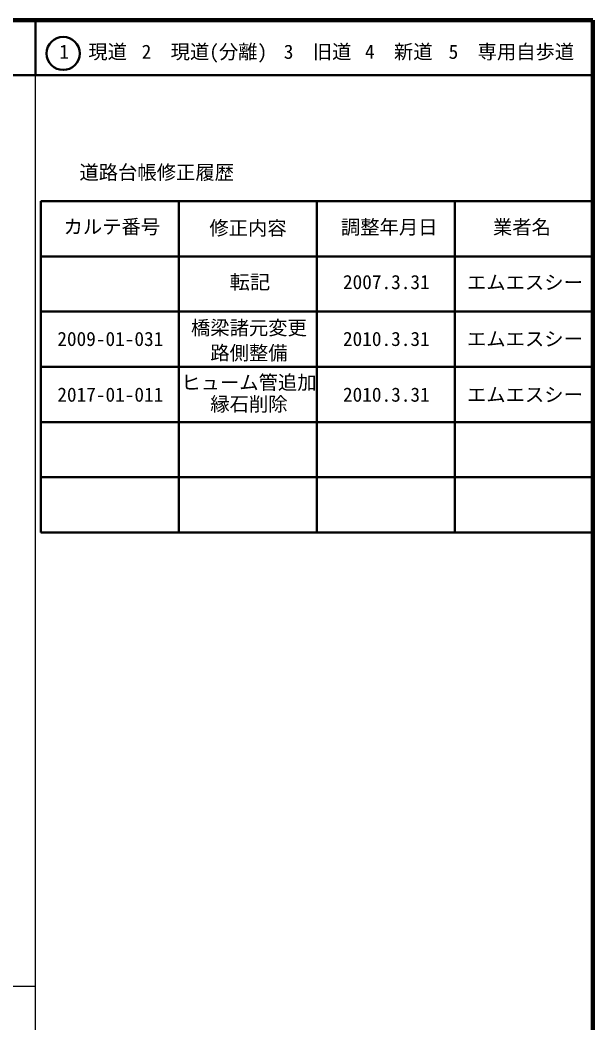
# Model space of a CAD drawing. Units: millimetres on the paper, enlarged 1000 times. Extents: x 40000 to 680000, y 20000 to 380000.
# Drawn here: x 576211 to 680000, y 198357 to 380000 of the extents above; entities that cross this region are included whole.
import ezdxf
from ezdxf.enums import TextEntityAlignment as Align

# ---------------------------------------------------------------- set-up
doc = ezdxf.new("R2010")
doc.units = ezdxf.units.MM
doc.header["$LTSCALE"] = 1000
for name, color, linetype, lineweight in [('M-TTL', 2, 'Continuous', 140), ('M-TTL-BAND', 7, 'Continuous', 25), ('M-TTL-FRAM', 2, 'Continuous', 50), ('M-TTL-LINE', 7, 'Continuous', 50)]:
    doc.layers.add(name, color=color, linetype=linetype, lineweight=lineweight)
doc.layers.add('M-TTL-TXT', color=7, linetype='Continuous')
doc.styles.add('ＭＳ ゴシック', font='')
doc.styles.get('ＭＳ ゴシック').set_extended_font_data('MS Gothic')

msp = doc.modelspace()

# ---------------------------------------------------------------- linework, layer by layer
at = {"layer": 'M-TTL'}
for p, q in [((680000, 380000), (40000, 380000)), ((680000, 20000), (680000, 380000))]:
    msp.add_line(p, q, dxfattribs=at)
at = {"layer": 'M-TTL-BAND'}
for p, q in [((579000, 20000), (579000, 370000)), ((40000, 205000), (579000, 205000))]:
    msp.add_line(p, q, dxfattribs=at)
at = {"layer": 'M-TTL-FRAM'}
for p, q in [((580000, 347197), (580000, 287197)), ((580000, 347197), (680000, 347197)), ((580000, 287197), (680000, 287197))]:
    msp.add_line(p, q, dxfattribs=at)
at = {"layer": 'M-TTL-LINE'}
for p, q in [((579000, 380000), (579000, 370000)), ((40000, 370000), (680000, 370000)), ((605000, 347197), (605000, 287197)), ((630000, 347197), (630000, 287197)), ((655000, 347197), (655000, 287197)), ((580000, 337197), (680000, 337197)), ((580000, 327197), (680000, 327197)), ((580000, 317197), (680000, 317197)), ((580000, 307197), (680000, 307197)), ((580000, 297197), (680000, 297197))]:
    msp.add_line(p, q, dxfattribs=at)
msp.add_circle((584031, 373958), 3000, dxfattribs=at)

# ---------------------------------------------------------------- texts
at = {"layer": 'M-TTL-TXT', "style": 'ＭＳ ゴシック'}
for s, p in [('1\u3000現道', (583323, 372208)), ('2\u3000現道(分離)', (598244, 372208)), ('3\u3000旧道', (623996, 372208)), ('4\u3000新道', (638699, 372208)), ('5\u3000専用自歩道', (653853, 372208)), ('道路台帳修正履歴', (586968, 350363)), ('カルテ番号', (584089, 340527)), ('修正内容', (610509, 340273)), ('調整年月日', (634339, 340447)), ('業者名', (661884, 340447)), ('2007.3.31', (634712, 330495)), ('エムエスシー', (657175, 330439)), ('橋梁諸元変更', (607175, 322204)), ('2009-01-031', (582962, 320197)), ('2010.3.31', (634712, 320197)), ('エムエスシー', (657175, 320197)), ('路側整備', (610675, 317668)), ('ヒューム管追加', (605425, 312303)), ('2017-01-011', (582962, 310106)), ('2010.3.31', (634712, 310106)), ('エムエスシー', (657175, 310106)), ('縁石削除', (610675, 308392))]:
    msp.add_text(s, height=2566, dxfattribs=at).set_placement(p, align=Align.BOTTOM_LEFT)
at = {"layer": 'M-TTL-TXT', "style": 'ＭＳ ゴシック', "width": 1.05}
msp.add_text('転記', height=2566, dxfattribs=at).set_placement((614175, 330495), align=Align.BOTTOM_LEFT)

doc.saveas('drawing.dxf')
